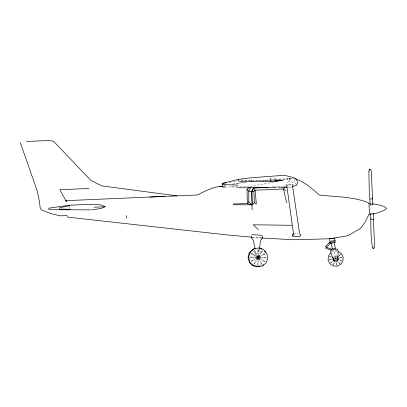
<?xml version="1.0" encoding="UTF-8"?>
<svg xmlns="http://www.w3.org/2000/svg" width="407" height="407" viewBox="0 0 407 407"><rect width="100%" height="100%" fill="white"/><g stroke="black" fill="none" stroke-linecap="round" stroke-linejoin="round"><path stroke-width="0.31" stroke-dasharray="2.04 1.53" d="M335.292 259.63L336.503 256.257L335.18 256.151L333.984 256.715L333.226 257.804M336.675 255.774L336.848 255.296M260.17 252.493L261.213 250.493M292.129 186.884L290.389 187.306L288.99 178.714L290.094 178.938L285.114 186.157L285.134 186.665L283.882 186.721M335.638 258.669L336.808 257.677M263.273 253.856L264.224 253.251M331.705 252.32L334.274 251.109L338.232 251.44M370.548 213.034L372.12 213.166M293.915 234.279L298.555 233.13M232.499 184.229L237.413 183.226M233.043 184.173L245.441 182.153M273.387 182.127L251.109 186.381L226.485 187.001M282.667 180.357L290.094 178.938M331.761 251.043L337.205 250.061M335.042 258.257L336.05 258.074L336.233 259.081L335.226 259.264M334.127 258.944L336.645 258.486M229.319 182.275L237.825 180.942M289.001 184.854L291.29 184.498M252.961 181.1L260.165 180.484M237.922 183.201L246.082 182.494M261.879 181.1L271.184 180.306M271.968 180.209L276.378 179.823M278.902 179.599L290.013 178.668L294.129 185.765M260.124 180.489L279.278 179.141M279.253 179.141L290.013 178.668M272.487 186.711L275.015 186.599M277.538 186.487L285.114 186.157L286.655 186.727M253.068 257.687L253.632 257.662M294.892 178.821L289.433 178.734L291.783 178.704M287.871 187.332L290.389 187.306M251.755 180.372L274.272 180.494M252.045 237.841L261.228 237.907M241.346 180.016L250.519 180.347M241.371 180.026L250 180.367M261.706 238.003L252.213 237.24M288.99 178.714L289.83 178.795L289.565 178.759M231.512 186.793L237.001 187.734M334.193 258.15L336.599 259.015M250.575 253.851L252.075 254.629M253.571 255.408L256.573 256.97M336.503 256.257L337.591 257.015M333.323 255.932L333.654 256.324M333.984 256.715L336.299 259.452M253.332 250.839L254.543 252.742M255.148 253.688L256.965 256.542M294.149 179.538L296.454 185.271M334.452 252.116L334.819 254.131M335.002 255.138L335.088 255.642M335.18 256.151L335.907 260.18M259.763 249.043L259.951 253.286M257.229 249.613L257.326 251.862M257.372 252.986L257.422 254.116M255.27 252.976L255.321 254.187M69.775 206.354L69.872 208.659M225.748 185.607L222.68 186.233L225.727 185.628"/><path stroke-width="0.61" d="M257.865 265.369L257.962 263.12M258.013 261.991L258.038 261.431M258.084 260.307L258.328 254.675M258.379 253.551L258.404 252.986M258.455 251.862L258.552 249.613M337.744 258.806L338.166 252.488L337.708 249.969L337.021 249.048L330.977 250.142L330.652 251.241L331.11 253.759L333.709 259.534M333.191 258.242L333.114 259.122L333.684 260.322L334.773 261.08L336.09 261.187L337.291 260.622L338.044 259.534L338.156 258.211L337.591 257.015M299.532 233.898L301.002 235.048L299.16 236.828L292.826 236.223L293.427 233.369L286.711 185.21L288.426 184.946M333.384 264.932L334.076 263.003M334.422 262.042L334.6 261.559M334.773 261.08L335.119 260.114M369.144 214.077L364.718 222.787L360.46 228.439L347.868 235.75L330.565 238.695L313.629 239.245L293.34 239.743L261.706 238.003M250.595 187.449L248.794 191.178L248.799 201.806L247.334 203.581L233.348 203.963M256.079 187.434L253.551 187.546L251.455 191.539L252.137 209.829M293.427 233.369L292.75 234.564L292.826 236.223M253.968 264.143L255.179 262.24M255.784 261.294L256.089 260.816M256.695 259.864L259.722 255.113M260.327 254.166L260.628 253.688M261.233 252.742L262.444 250.839M330.677 252.803L328.408 256.069L328.078 260.032L329.772 263.629L333.038 265.898L337.001 266.229L340.598 264.535L342.867 261.269L343.198 257.305L341.504 253.709L338.232 251.44M284.803 187.139L283.481 189.021L286.64 202.844M373.005 213.792L373.255 213.456L374.562 247.029L373.697 248.474L372.939 247.955L373.489 248.117L372.71 248.245C370.35 236.92 371.174 225.173 370.579 213.66M373.514 219.383L373.265 219.719L372.13 219.612L370.797 218.666M233.155 204.772L252.426 204.813L254.319 202.65L253.887 191.376L255.082 190.191L283.481 189.021L286.055 190.746M262.719 265.567L263.553 264.652M330.24 243.381L326.724 247.197L325.463 246.764L329.222 242.567L330.24 243.381L330.102 242.394M330.555 262.968L332.117 261.645M332.901 260.984L333.292 260.653M333.684 260.322L334.462 259.661M337.983 256.685L338.375 256.354M339.153 255.693L340.72 254.37M248.799 201.806L251.918 204.838L247.334 203.581L246.998 189.316L249.567 187.485M251.211 261.131L253.21 260.093M254.212 259.569L254.711 259.31M255.708 258.791L260.704 256.191M261.706 255.672L262.205 255.408M263.207 254.889L265.201 253.851M370.395 199.354L372.593 198.367L372.319 198.056M90.705 209.864L48.901 209.702L48.835 208.165L69.724 205.204L91.723 204.243L100.977 204.863L105.159 206.731L101.134 208.445L91.967 209.87M255.382 248.484L252.426 249.415L249.074 253.068L248.005 257.911L249.496 262.637L253.149 265.985L257.987 266.392L260.353 265.98M225.86 187.027L222.721 187.159L222.553 183.389L238.268 179.39L250.503 177.834L282.183 175.422L286.294 175.758L294.073 177.752L296.179 179.049L297.298 181.242L297.38 183.109L296.454 185.271L292.709 186.742M69.745 205.718L59.58 207.697L59.646 209.234L69.902 209.3M329.421 241.453L329.929 241.361L329.487 238.823L334.544 238.075L334.966 240.451L335.47 240.359M330.311 241.295L334.585 240.522M329.604 242.46L330.108 242.369M330.489 242.302L334.768 241.529M335.149 241.458L335.653 241.371M330.291 243.376L335.332 242.47M331.802 248.952L332.305 248.86L331.298 243.198M332.392 248.845L335.241 248.331M335.831 248.224L335.327 248.316L334.325 242.648M329.085 259.849L331.1 259.488M332.107 259.305L332.611 259.213M338.66 258.124L339.163 258.033M340.171 257.85L342.19 257.483M222.553 183.389L226.241 182.784M219.658 186.686L222.68 186.233C213.634 186.579 205.342 190.847 197.487 194.989L65.425 200.682M238.319 180.535L239.83 181.537L270.894 181.649L281.624 180.377L274.974 181.13L274.852 178.302M274.974 181.13L282.402 180.54L276.775 180.51M253.887 191.376L251.455 191.539L248.794 191.178L246.998 189.316M26.445 141.478L46.398 140.608L50.906 140.771L53.607 141.321L90.675 180.199L101.684 185.867L176.964 195.879M88.985 188.472L59.824 189.743L65.939 200.661L66.804 201.516L66.122 200.722M238.009 185.124L222.604 184.508M237.612 187.841L275.905 187.449M268.233 187.413L253.836 188.049L251.969 191.519L252.426 204.813M275.748 187.083L276.999 187.027M93.905 207.224L105.159 206.731M149.847 197.034L164.682 196.403M278.424 187.423L287.24 187.337M61.121 209.167L70.416 209.274M291.88 225.29L253.195 224.786L258.486 229.599M250.33 257.148L252.579 257.244M253.703 257.295L254.268 257.321M255.393 257.366L261.019 257.616M262.149 257.662L262.708 257.687M263.838 257.738L266.086 257.835M251.908 234.671L261.726 235.266L262.281 236.269L262.367 238.222C259.707 240.735 260.012 244.983 259.737 248.377L259.712 247.868M370.217 203.719L369.017 203.607L369.49 214.479L376.612 213.176L384.177 210.373L386.65 208.282L384.005 206.42L376.221 204.283L372.018 203.887M251.582 237.179L225.626 234.763L67.954 217.155L67.043 215.527L60.45 215.863L51.129 213.706L41.58 210.022L40.095 207.524L39.51 201.811L37.154 190.735L20.35 142.771M260.18 248.596L261.991 248.998M295.421 178.953C304.624 181.736 312.184 188.639 319.169 195.014C335.566 196.937 353.078 196.505 368.488 202.772L368.63 203.525M329.37 256.415L331.298 257.107M332.265 257.458L332.743 257.631M337.082 259.188L338.044 259.534M338.527 259.707L339.011 259.88M339.972 260.226L341.9 260.918M251.557 253.251L253.454 254.461M254.406 255.067L254.884 255.372M255.83 255.978L260.582 259.005M261.533 259.61L262.006 259.91M262.958 260.516L264.86 261.726M254.319 202.65L256.344 204.111L255.082 190.191L253.551 187.546M264.275 251.088L265.649 252.345M336.63 259.839L337.291 260.622M337.622 261.014L337.952 261.406M338.614 262.184L339.937 263.751M254.568 250.493L255.606 252.493M256.125 253.495L256.385 253.993M256.909 254.991L259.508 259.987M260.027 260.989L260.287 261.487M260.811 262.49L261.849 264.484M331.736 249.333L331.873 249.883M336.182 261.691L336.274 262.194M336.457 263.202L336.818 265.222M292.312 184.452L299.567 233.104M276.943 179.258L276.999 180.55M270.736 177.966L270.894 181.649M255.077 248.056L255.103 248.565L253.449 240.924L252.61 239.021L251.546 238.197L251.44 235.714M251.104 179.874L251.185 181.68M238.268 179.39L238.293 179.904M126.262 215.593L126.374 218.33M368.91 171.515L369.23 190.695L370.197 204.955L370.645 205.072L372.853 204.299L371.23 170.737L370.248 169.373L369.536 169.958L370.07 169.75L369.281 169.688L368.91 171.515M250.132 252.345L248.641 257.071L249.715 261.915L253.062 265.567L257.789 266.392L262.632 265.985L266.285 262.637L267.775 257.911L266.702 253.068L263.354 249.415L258.623 247.924L253.785 248.998L250.132 252.345M326.719 247.461L325.707 248.295L330.871 249.929L330.83 248.926L326.719 247.461"/></g></svg>
